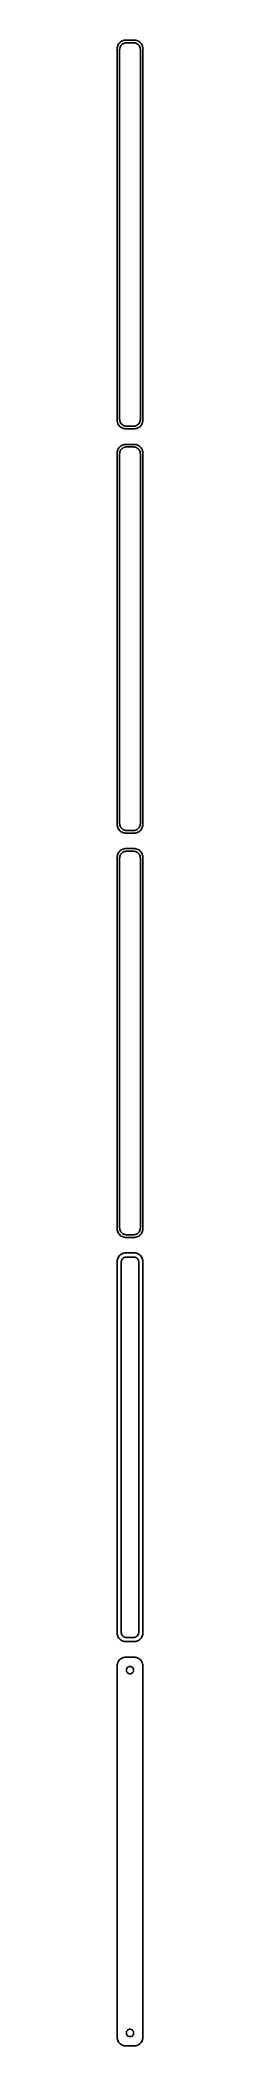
# Model space of a CAD drawing. Header units: metres. Extents: x -8 to 8, y 1058 to 2218.
import ezdxf

# ---------------------------------------------------------------- set-up
doc = ezdxf.new("R2010")
doc.units = ezdxf.units.M

msp = doc.modelspace()

# ---------------------------------------------------------------- linework, layer by layer
for p, q in [((-5.17912, 2217.72), (-5.68712, 2217.35)), ((-4.62889, 2218.02), (-5.17912, 2217.72)), ((-4.04507, 2218.26), (-4.62889, 2218.02)), ((-3.4369, 2218.41), (-4.04507, 2218.26)), ((-2.81395, 2218.49), (-3.4369, 2218.41)), ((2.81395, 2218.49), (-2.81395, 2218.49)), ((3.4369, 2218.41), (2.81395, 2218.49)), ((4.04507, 2218.26), (3.4369, 2218.41)), ((4.62889, 2218.02), (4.04507, 2218.26)), ((5.17912, 2217.72), (4.62889, 2218.02)), ((5.68712, 2217.35), (5.17912, 2217.72)), ((-7.46057, 2214.13), (-7.5, 2213.5)), ((-7.5, 2213.5), (-7.5, 1998.5)), ((-7.34291, 2214.74), (-7.46057, 2214.13)), ((-7.14888, 2215.34), (-7.34291, 2214.74)), ((-6.88153, 2215.91), (-7.14888, 2215.34)), ((-6.54507, 2216.44), (-6.88153, 2215.91)), ((-6.14484, 2216.92), (-6.54507, 2216.44)), ((-5.68712, 2217.35), (-6.14484, 2216.92)), ((-6, 2213), (-5.96844, 2213.5)), ((-6, 1999), (-6, 2213)), ((-5.96844, 2213.5), (-5.87433, 2213.99)), ((-5.87433, 2213.99), (-5.7191, 2214.47)), ((-5.7191, 2214.47), (-5.50522, 2214.93)), ((-5.50522, 2214.93), (-5.23605, 2215.35)), ((-5.23605, 2215.35), (-4.91586, 2215.74)), ((-4.91586, 2215.74), (-4.54968, 2216.08)), ((-4.54968, 2216.08), (-4.1433, 2216.38)), ((-4.1433, 2216.38), (-3.70311, 2216.62)), ((-3.70311, 2216.62), (-3.23605, 2216.8)), ((-3.23605, 2216.8), (-2.74951, 2216.93)), ((-2.74951, 2216.93), (-2.25116, 2216.99)), ((-2.25116, 2216.99), (2.25116, 2216.99)), ((2.25116, 2216.99), (2.74951, 2216.93)), ((2.74951, 2216.93), (3.23605, 2216.8)), ((3.23605, 2216.8), (3.70311, 2216.62)), ((3.70311, 2216.62), (4.1433, 2216.38)), ((4.1433, 2216.38), (4.54968, 2216.08)), ((4.54968, 2216.08), (4.91586, 2215.74)), ((4.91586, 2215.74), (5.23605, 2215.35)), ((5.23605, 2215.35), (5.50522, 2214.93)), ((5.50522, 2214.93), (5.7191, 2214.47)), ((6.14484, 2216.92), (5.68712, 2217.35)), ((5.7191, 2214.47), (5.87433, 2213.99)), ((5.87433, 2213.99), (5.96844, 2213.5)), ((5.96844, 2213.5), (6, 2213)), ((6, 2213), (6, 1999)), ((6.54507, 2216.44), (6.14484, 2216.92)), ((6.88153, 2215.91), (6.54507, 2216.44)), ((7.14888, 2215.34), (6.88153, 2215.91)), ((7.34291, 2214.74), (7.14888, 2215.34)), ((7.46057, 2214.13), (7.34291, 2214.74)), ((7.5, 2213.5), (7.46057, 2214.13)), ((7.5, 1998.5), (7.5, 2213.5)), ((-7.5, 1998.5), (-7.46057, 1997.87)), ((-7.46057, 1997.87), (-7.34291, 1997.26)), ((-7.34291, 1997.26), (-7.14888, 1996.66)), ((-5.96844, 1998.5), (-6, 1999)), ((-5.87433, 1998.01), (-5.96844, 1998.5)), ((-5.7191, 1997.53), (-5.87433, 1998.01)), ((-5.50522, 1997.07), (-5.7191, 1997.53)), ((-5.23605, 1996.65), (-5.50522, 1997.07)), ((5.50522, 1997.07), (5.23605, 1996.65)), ((5.7191, 1997.53), (5.50522, 1997.07)), ((5.87433, 1998.01), (5.7191, 1997.53)), ((5.96844, 1998.5), (5.87433, 1998.01)), ((6, 1999), (5.96844, 1998.5)), ((7.14888, 1996.66), (7.34291, 1997.26)), ((7.34291, 1997.26), (7.46057, 1997.87)), ((7.46057, 1997.87), (7.5, 1998.5)), ((-7.14888, 1996.66), (-6.88153, 1996.09)), ((-6.88153, 1996.09), (-6.54507, 1995.56)), ((-6.54507, 1995.56), (-6.14484, 1995.08)), ((-6.14484, 1995.08), (-5.68712, 1994.65)), ((-5.68712, 1994.65), (-5.17912, 1994.28)), ((-4.91586, 1996.26), (-5.23605, 1996.65)), ((-5.17912, 1994.28), (-4.62889, 1993.98)), ((-4.54968, 1995.92), (-4.91586, 1996.26)), ((-4.62889, 1993.98), (-4.04507, 1993.74)), ((-4.1433, 1995.62), (-4.54968, 1995.92)), ((-3.70311, 1995.38), (-4.1433, 1995.62)), ((-4.04507, 1993.74), (-3.4369, 1993.59)), ((-3.23605, 1995.2), (-3.70311, 1995.38)), ((-3.4369, 1993.59), (-2.81395, 1993.51)), ((-2.74951, 1995.07), (-3.23605, 1995.2)), ((-2.81395, 1993.51), (2.81395, 1993.51)), ((-2.25116, 1995.01), (-2.74951, 1995.07)), ((2.25116, 1995.01), (-2.25116, 1995.01)), ((2.74951, 1995.07), (2.25116, 1995.01)), ((3.23605, 1995.2), (2.74951, 1995.07)), ((2.81395, 1993.51), (3.4369, 1993.59)), ((3.70311, 1995.38), (3.23605, 1995.2)), ((3.4369, 1993.59), (4.04507, 1993.74)), ((4.1433, 1995.62), (3.70311, 1995.38)), ((4.04507, 1993.74), (4.62889, 1993.98)), ((4.54968, 1995.92), (4.1433, 1995.62)), ((4.91586, 1996.26), (4.54968, 1995.92)), ((4.62889, 1993.98), (5.17912, 1994.28)), ((5.23605, 1996.65), (4.91586, 1996.26)), ((5.17912, 1994.28), (5.68712, 1994.65)), ((5.68712, 1994.65), (6.14484, 1995.08)), ((6.14484, 1995.08), (6.54507, 1995.56)), ((6.54507, 1995.56), (6.88153, 1996.09)), ((6.88153, 1996.09), (7.14888, 1996.66)), ((-7.46057, 1980.13), (-7.5, 1979.5)), ((-7.5, 1979.5), (-7.5, 1764.5)), ((-7.34291, 1980.74), (-7.46057, 1980.13)), ((-7.14888, 1981.34), (-7.34291, 1980.74)), ((-6.88153, 1981.91), (-7.14888, 1981.34)), ((-6.54507, 1982.44), (-6.88153, 1981.91)), ((-6.14484, 1982.92), (-6.54507, 1982.44)), ((-5.68712, 1983.35), (-6.14484, 1982.92)), ((-6, 1979), (-5.96844, 1979.5)), ((-6, 1765), (-6, 1979)), ((-5.96844, 1979.5), (-5.87433, 1979.99)), ((-5.87433, 1979.99), (-5.7191, 1980.47)), ((-5.7191, 1980.47), (-5.50522, 1980.93)), ((-5.17912, 1983.72), (-5.68712, 1983.35)), ((-5.50522, 1980.93), (-5.23605, 1981.35)), ((-5.23605, 1981.35), (-4.91586, 1981.74)), ((-4.62889, 1984.02), (-5.17912, 1983.72)), ((-4.91586, 1981.74), (-4.54968, 1982.08)), ((-4.04507, 1984.26), (-4.62889, 1984.02)), ((-4.54968, 1982.08), (-4.1433, 1982.38)), ((-4.1433, 1982.38), (-3.70311, 1982.62)), ((-3.4369, 1984.41), (-4.04507, 1984.26)), ((-3.70311, 1982.62), (-3.23605, 1982.8)), ((-2.81395, 1984.49), (-3.4369, 1984.41)), ((-3.23605, 1982.8), (-2.74951, 1982.93)), ((2.81395, 1984.49), (-2.81395, 1984.49)), ((-2.74951, 1982.93), (-2.25116, 1982.99)), ((-2.25116, 1982.99), (2.25116, 1982.99)), ((2.25116, 1982.99), (2.74951, 1982.93)), ((2.74951, 1982.93), (3.23605, 1982.8)), ((3.4369, 1984.41), (2.81395, 1984.49)), ((3.23605, 1982.8), (3.70311, 1982.62)), ((4.04507, 1984.26), (3.4369, 1984.41)), ((3.70311, 1982.62), (4.1433, 1982.38)), ((4.62889, 1984.02), (4.04507, 1984.26)), ((4.1433, 1982.38), (4.54968, 1982.08)), ((4.54968, 1982.08), (4.91586, 1981.74)), ((5.17912, 1983.72), (4.62889, 1984.02)), ((4.91586, 1981.74), (5.23605, 1981.35)), ((5.68712, 1983.35), (5.17912, 1983.72)), ((5.23605, 1981.35), (5.50522, 1980.93)), ((5.50522, 1980.93), (5.7191, 1980.47)), ((6.14484, 1982.92), (5.68712, 1983.35)), ((5.7191, 1980.47), (5.87433, 1979.99)), ((5.87433, 1979.99), (5.96844, 1979.5)), ((5.96844, 1979.5), (6, 1979)), ((6, 1979), (6, 1765)), ((6.54507, 1982.44), (6.14484, 1982.92)), ((6.88153, 1981.91), (6.54507, 1982.44)), ((7.14888, 1981.34), (6.88153, 1981.91)), ((7.34291, 1980.74), (7.14888, 1981.34)), ((7.46057, 1980.13), (7.34291, 1980.74)), ((7.5, 1979.5), (7.46057, 1980.13)), ((7.5, 1764.5), (7.5, 1979.5)), ((-5.96844, 1764.5), (-6, 1765)), ((6, 1765), (5.96844, 1764.5)), ((-7.5, 1764.5), (-7.46057, 1763.87)), ((-7.46057, 1763.87), (-7.34291, 1763.26)), ((-7.34291, 1763.26), (-7.14888, 1762.66)), ((-7.14888, 1762.66), (-6.88153, 1762.09)), ((-6.88153, 1762.09), (-6.54507, 1761.56)), ((-6.54507, 1761.56), (-6.14484, 1761.08)), ((-6.14484, 1761.08), (-5.68712, 1760.65)), ((-5.87433, 1764.01), (-5.96844, 1764.5)), ((-5.7191, 1763.53), (-5.87433, 1764.01)), ((-5.50522, 1763.07), (-5.7191, 1763.53)), ((-5.68712, 1760.65), (-5.17912, 1760.28)), ((-5.23605, 1762.65), (-5.50522, 1763.07)), ((-4.91586, 1762.26), (-5.23605, 1762.65)), ((-5.17912, 1760.28), (-4.62889, 1759.98)), ((-4.54968, 1761.92), (-4.91586, 1762.26)), ((-4.62889, 1759.98), (-4.04507, 1759.74)), ((-4.1433, 1761.62), (-4.54968, 1761.92)), ((-3.70311, 1761.38), (-4.1433, 1761.62)), ((-4.04507, 1759.74), (-3.4369, 1759.59)), ((-3.23605, 1761.2), (-3.70311, 1761.38)), ((-3.4369, 1759.59), (-2.81395, 1759.51)), ((-2.74951, 1761.07), (-3.23605, 1761.2)), ((-2.81395, 1759.51), (2.81395, 1759.51)), ((-2.25116, 1761.01), (-2.74951, 1761.07)), ((2.25116, 1761.01), (-2.25116, 1761.01)), ((2.74951, 1761.07), (2.25116, 1761.01)), ((3.23605, 1761.2), (2.74951, 1761.07)), ((2.81395, 1759.51), (3.4369, 1759.59)), ((3.70311, 1761.38), (3.23605, 1761.2)), ((3.4369, 1759.59), (4.04507, 1759.74)), ((4.1433, 1761.62), (3.70311, 1761.38)), ((4.04507, 1759.74), (4.62889, 1759.98)), ((4.54968, 1761.92), (4.1433, 1761.62)), ((4.91586, 1762.26), (4.54968, 1761.92)), ((4.62889, 1759.98), (5.17912, 1760.28)), ((5.23605, 1762.65), (4.91586, 1762.26)), ((5.17912, 1760.28), (5.68712, 1760.65)), ((5.50522, 1763.07), (5.23605, 1762.65)), ((5.7191, 1763.53), (5.50522, 1763.07)), ((5.68712, 1760.65), (6.14484, 1761.08)), ((5.87433, 1764.01), (5.7191, 1763.53)), ((5.96844, 1764.5), (5.87433, 1764.01)), ((6.14484, 1761.08), (6.54507, 1761.56)), ((6.54507, 1761.56), (6.88153, 1762.09)), ((6.88153, 1762.09), (7.14888, 1762.66)), ((7.14888, 1762.66), (7.34291, 1763.26)), ((7.34291, 1763.26), (7.46057, 1763.87)), ((7.46057, 1763.87), (7.5, 1764.5)), ((-7.46057, 1746.13), (-7.5, 1745.5)), ((-7.5, 1745.5), (-7.5, 1530.5)), ((-7.34291, 1746.74), (-7.46057, 1746.13)), ((-7.14888, 1747.34), (-7.34291, 1746.74)), ((-6.88153, 1747.91), (-7.14888, 1747.34)), ((-6.54507, 1748.44), (-6.88153, 1747.91)), ((-6.14484, 1748.92), (-6.54507, 1748.44)), ((-5.68712, 1749.35), (-6.14484, 1748.92)), ((-6, 1745), (-5.96844, 1745.5)), ((-6, 1531), (-6, 1745)), ((-5.96844, 1745.5), (-5.87433, 1745.99)), ((-5.87433, 1745.99), (-5.7191, 1746.47)), ((-5.7191, 1746.47), (-5.50522, 1746.93)), ((-5.17912, 1749.72), (-5.68712, 1749.35)), ((-5.50522, 1746.93), (-5.23605, 1747.35)), ((-5.23605, 1747.35), (-4.91586, 1747.74)), ((-4.62889, 1750.02), (-5.17912, 1749.72)), ((-4.91586, 1747.74), (-4.54968, 1748.08)), ((-4.04507, 1750.26), (-4.62889, 1750.02)), ((-4.54968, 1748.08), (-4.1433, 1748.38)), ((-4.1433, 1748.38), (-3.70311, 1748.62)), ((-3.4369, 1750.41), (-4.04507, 1750.26)), ((-3.70311, 1748.62), (-3.23605, 1748.8)), ((-2.81395, 1750.49), (-3.4369, 1750.41)), ((-3.23605, 1748.8), (-2.74951, 1748.93)), ((2.81395, 1750.49), (-2.81395, 1750.49)), ((-2.74951, 1748.93), (-2.25116, 1748.99)), ((-2.25116, 1748.99), (2.25116, 1748.99)), ((2.25116, 1748.99), (2.74951, 1748.93)), ((2.74951, 1748.93), (3.23605, 1748.8)), ((3.4369, 1750.41), (2.81395, 1750.49)), ((3.23605, 1748.8), (3.70311, 1748.62)), ((4.04507, 1750.26), (3.4369, 1750.41)), ((3.70311, 1748.62), (4.1433, 1748.38)), ((4.62889, 1750.02), (4.04507, 1750.26)), ((4.1433, 1748.38), (4.54968, 1748.08)), ((4.54968, 1748.08), (4.91586, 1747.74)), ((5.17912, 1749.72), (4.62889, 1750.02)), ((4.91586, 1747.74), (5.23605, 1747.35)), ((5.68712, 1749.35), (5.17912, 1749.72)), ((5.23605, 1747.35), (5.50522, 1746.93)), ((5.50522, 1746.93), (5.7191, 1746.47)), ((6.14484, 1748.92), (5.68712, 1749.35)), ((5.7191, 1746.47), (5.87433, 1745.99)), ((5.87433, 1745.99), (5.96844, 1745.5)), ((5.96844, 1745.5), (6, 1745)), ((6, 1745), (6, 1531)), ((6.54507, 1748.44), (6.14484, 1748.92)), ((6.88153, 1747.91), (6.54507, 1748.44)), ((7.14888, 1747.34), (6.88153, 1747.91)), ((7.34291, 1746.74), (7.14888, 1747.34)), ((7.46057, 1746.13), (7.34291, 1746.74)), ((7.5, 1745.5), (7.46057, 1746.13)), ((7.5, 1530.5), (7.5, 1745.5)), ((-7.5, 1530.5), (-7.46057, 1529.87)), ((-7.46057, 1529.87), (-7.34291, 1529.26)), ((-7.34291, 1529.26), (-7.14888, 1528.66)), ((-7.14888, 1528.66), (-6.88153, 1528.09)), ((-6.88153, 1528.09), (-6.54507, 1527.56)), ((-6.54507, 1527.56), (-6.14484, 1527.08)), ((-6.14484, 1527.08), (-5.68712, 1526.65)), ((-5.96844, 1530.5), (-6, 1531)), ((-5.87433, 1530.01), (-5.96844, 1530.5)), ((-5.7191, 1529.53), (-5.87433, 1530.01)), ((-5.50522, 1529.07), (-5.7191, 1529.53)), ((-5.68712, 1526.65), (-5.17912, 1526.28)), ((-5.23605, 1528.65), (-5.50522, 1529.07)), ((-4.91586, 1528.26), (-5.23605, 1528.65)), ((-5.17912, 1526.28), (-4.62889, 1525.98)), ((-4.54968, 1527.92), (-4.91586, 1528.26)), ((-4.62889, 1525.98), (-4.04507, 1525.74)), ((-4.1433, 1527.62), (-4.54968, 1527.92)), ((-3.70311, 1527.38), (-4.1433, 1527.62)), ((-4.04507, 1525.74), (-3.4369, 1525.59)), ((-3.23605, 1527.2), (-3.70311, 1527.38)), ((-3.4369, 1525.59), (-2.81395, 1525.51)), ((-2.74951, 1527.07), (-3.23605, 1527.2)), ((-2.81395, 1525.51), (2.81395, 1525.51)), ((-2.25116, 1527.01), (-2.74951, 1527.07)), ((2.25116, 1527.01), (-2.25116, 1527.01)), ((2.74951, 1527.07), (2.25116, 1527.01)), ((3.23605, 1527.2), (2.74951, 1527.07)), ((2.81395, 1525.51), (3.4369, 1525.59)), ((3.70311, 1527.38), (3.23605, 1527.2)), ((3.4369, 1525.59), (4.04507, 1525.74)), ((4.1433, 1527.62), (3.70311, 1527.38)), ((4.04507, 1525.74), (4.62889, 1525.98)), ((4.54968, 1527.92), (4.1433, 1527.62)), ((4.91586, 1528.26), (4.54968, 1527.92)), ((4.62889, 1525.98), (5.17912, 1526.28)), ((5.23605, 1528.65), (4.91586, 1528.26)), ((5.17912, 1526.28), (5.68712, 1526.65)), ((5.50522, 1529.07), (5.23605, 1528.65)), ((5.7191, 1529.53), (5.50522, 1529.07)), ((5.68712, 1526.65), (6.14484, 1527.08)), ((5.87433, 1530.01), (5.7191, 1529.53)), ((5.96844, 1530.5), (5.87433, 1530.01)), ((6, 1531), (5.96844, 1530.5)), ((6.14484, 1527.08), (6.54507, 1527.56)), ((6.54507, 1527.56), (6.88153, 1528.09)), ((6.88153, 1528.09), (7.14888, 1528.66)), ((7.14888, 1528.66), (7.34291, 1529.26)), ((7.34291, 1529.26), (7.46057, 1529.87)), ((7.46057, 1529.87), (7.5, 1530.5)), ((-7.46057, 1512.13), (-7.5, 1511.5)), ((-7.5, 1511.5), (-7.5, 1296.5)), ((-7.34291, 1512.74), (-7.46057, 1512.13)), ((-7.14888, 1513.34), (-7.34291, 1512.74)), ((-6.88153, 1513.91), (-7.14888, 1513.34)), ((-6.54507, 1514.44), (-6.88153, 1513.91)), ((-6.14484, 1514.92), (-6.54507, 1514.44)), ((-5.68712, 1515.35), (-6.14484, 1514.92)), ((-5.17912, 1515.72), (-5.68712, 1515.35)), ((-4.62889, 1516.02), (-5.17912, 1515.72)), ((-5.11292, 1511), (-5.08836, 1511.39)), ((-5.11292, 1297), (-5.11292, 1511)), ((-5.08836, 1511.39), (-5.01512, 1511.77)), ((-5.01512, 1511.77), (-4.89432, 1512.15)), ((-4.89432, 1512.15), (-4.72786, 1512.5)), ((-4.72786, 1512.5), (-4.5184, 1512.83)), ((-4.04507, 1516.26), (-4.62889, 1516.02)), ((-4.5184, 1512.83), (-4.26921, 1513.13)), ((-4.26921, 1513.13), (-3.98424, 1513.4)), ((-3.4369, 1516.41), (-4.04507, 1516.26)), ((-3.98424, 1513.4), (-3.66798, 1513.63)), ((-3.66798, 1513.63), (-3.32541, 1513.82)), ((-2.81395, 1516.49), (-3.4369, 1516.41)), ((-3.32541, 1513.82), (-2.96194, 1513.96)), ((-2.96194, 1513.96), (-2.5833, 1514.06)), ((2.81395, 1516.49), (-2.81395, 1516.49)), ((-2.5833, 1514.06), (-2.19545, 1514.11)), ((-2.19545, 1514.11), (2.19545, 1514.11)), ((2.19545, 1514.11), (2.5833, 1514.06)), ((2.5833, 1514.06), (2.96194, 1513.96)), ((3.4369, 1516.41), (2.81395, 1516.49)), ((2.96194, 1513.96), (3.32541, 1513.82)), ((3.32541, 1513.82), (3.66798, 1513.63)), ((4.04507, 1516.26), (3.4369, 1516.41)), ((3.66798, 1513.63), (3.98424, 1513.4)), ((3.98424, 1513.4), (4.26921, 1513.13)), ((4.62889, 1516.02), (4.04507, 1516.26)), ((4.26921, 1513.13), (4.5184, 1512.83)), ((4.5184, 1512.83), (4.72786, 1512.5)), ((5.17912, 1515.72), (4.62889, 1516.02)), ((4.72786, 1512.5), (4.89432, 1512.15)), ((4.89432, 1512.15), (5.01512, 1511.77)), ((5.01512, 1511.77), (5.08836, 1511.39)), ((5.08836, 1511.39), (5.11292, 1511)), ((5.11292, 1511), (5.11292, 1297)), ((5.68712, 1515.35), (5.17912, 1515.72)), ((6.14484, 1514.92), (5.68712, 1515.35)), ((6.54507, 1514.44), (6.14484, 1514.92)), ((6.88153, 1513.91), (6.54507, 1514.44)), ((7.14888, 1513.34), (6.88153, 1513.91)), ((7.34291, 1512.74), (7.14888, 1513.34)), ((7.46057, 1512.13), (7.34291, 1512.74)), ((7.5, 1511.5), (7.46057, 1512.13)), ((7.5, 1296.5), (7.5, 1511.5)), ((-7.5, 1296.5), (-7.46057, 1295.87)), ((-7.46057, 1295.87), (-7.34291, 1295.26)), ((-7.34291, 1295.26), (-7.14888, 1294.66)), ((-7.14888, 1294.66), (-6.88153, 1294.09)), ((-6.88153, 1294.09), (-6.54507, 1293.56)), ((-6.54507, 1293.56), (-6.14484, 1293.08)), ((-6.14484, 1293.08), (-5.68712, 1292.65)), ((-5.68712, 1292.65), (-5.17912, 1292.28)), ((-5.17912, 1292.28), (-4.62889, 1291.98)), ((-5.08836, 1296.61), (-5.11292, 1297)), ((-5.01512, 1296.23), (-5.08836, 1296.61)), ((-4.89432, 1295.85), (-5.01512, 1296.23)), ((-4.72786, 1295.5), (-4.89432, 1295.85)), ((-4.5184, 1295.17), (-4.72786, 1295.5)), ((-4.62889, 1291.98), (-4.04507, 1291.74)), ((-4.26921, 1294.87), (-4.5184, 1295.17)), ((-3.98424, 1294.6), (-4.26921, 1294.87)), ((-4.04507, 1291.74), (-3.4369, 1291.59)), ((-3.66798, 1294.37), (-3.98424, 1294.6)), ((-3.32541, 1294.18), (-3.66798, 1294.37)), ((-3.4369, 1291.59), (-2.81395, 1291.51)), ((-2.96194, 1294.04), (-3.32541, 1294.18)), ((-2.5833, 1293.94), (-2.96194, 1294.04)), ((-2.81395, 1291.51), (2.81395, 1291.51)), ((-2.19545, 1293.89), (-2.5833, 1293.94)), ((2.19545, 1293.89), (-2.19545, 1293.89)), ((2.5833, 1293.94), (2.19545, 1293.89)), ((2.96194, 1294.04), (2.5833, 1293.94)), ((2.81395, 1291.51), (3.4369, 1291.59)), ((3.32541, 1294.18), (2.96194, 1294.04)), ((3.66798, 1294.37), (3.32541, 1294.18)), ((3.4369, 1291.59), (4.04507, 1291.74)), ((3.98424, 1294.6), (3.66798, 1294.37)), ((4.26921, 1294.87), (3.98424, 1294.6)), ((4.04507, 1291.74), (4.62889, 1291.98)), ((4.5184, 1295.17), (4.26921, 1294.87)), ((4.72786, 1295.5), (4.5184, 1295.17)), ((4.62889, 1291.98), (5.17912, 1292.28)), ((4.89432, 1295.85), (4.72786, 1295.5)), ((5.01512, 1296.23), (4.89432, 1295.85)), ((5.08836, 1296.61), (5.01512, 1296.23)), ((5.11292, 1297), (5.08836, 1296.61)), ((5.17912, 1292.28), (5.68712, 1292.65)), ((5.68712, 1292.65), (6.14484, 1293.08)), ((6.14484, 1293.08), (6.54507, 1293.56)), ((6.54507, 1293.56), (6.88153, 1294.09)), ((6.88153, 1294.09), (7.14888, 1294.66)), ((7.14888, 1294.66), (7.34291, 1295.26)), ((7.34291, 1295.26), (7.46057, 1295.87)), ((7.46057, 1295.87), (7.5, 1296.5)), ((-7.46057, 1278.13), (-7.5, 1277.5)), ((-7.5, 1277.5), (-7.5, 1062.5)), ((-7.34291, 1278.74), (-7.46057, 1278.13)), ((-7.14888, 1279.34), (-7.34291, 1278.74)), ((-6.88153, 1279.91), (-7.14888, 1279.34)), ((-6.54507, 1280.44), (-6.88153, 1279.91)), ((-6.14484, 1280.92), (-6.54507, 1280.44)), ((-5.68712, 1281.35), (-6.14484, 1280.92)), ((-5.17912, 1281.72), (-5.68712, 1281.35)), ((-4.62889, 1282.02), (-5.17912, 1281.72)), ((-4.04507, 1282.26), (-4.62889, 1282.02)), ((-3.4369, 1282.41), (-4.04507, 1282.26)), ((-2.81395, 1282.49), (-3.4369, 1282.41)), ((2.81395, 1282.49), (-2.81395, 1282.49)), ((-0.659836, 1277.03), (-0.400101, 1277.1)), ((-0.400101, 1277.1), (-0.134064, 1277.13)), ((-0.134064, 1277.13), (0.134064, 1277.13)), ((0.134064, 1277.13), (0.400101, 1277.1)), ((0.400101, 1277.1), (0.659836, 1277.03)), ((3.4369, 1282.41), (2.81395, 1282.49)), ((4.04507, 1282.26), (3.4369, 1282.41)), ((4.62889, 1282.02), (4.04507, 1282.26)), ((5.17912, 1281.72), (4.62889, 1282.02)), ((5.68712, 1281.35), (5.17912, 1281.72)), ((6.14484, 1280.92), (5.68712, 1281.35)), ((6.54507, 1280.44), (6.14484, 1280.92)), ((6.88153, 1279.91), (6.54507, 1280.44)), ((7.14888, 1279.34), (6.88153, 1279.91)), ((7.34291, 1278.74), (7.14888, 1279.34)), ((7.46057, 1278.13), (7.34291, 1278.74)), ((7.5, 1277.5), (7.46057, 1278.13)), ((7.5, 1062.5), (7.5, 1277.5)), ((-2.13528, 1275), (-2.11845, 1275.27)), ((-2.11845, 1274.73), (-2.13528, 1275)), ((-2.11845, 1275.27), (-2.06821, 1275.53)), ((-2.06821, 1274.47), (-2.11845, 1274.73)), ((-2.06821, 1275.53), (-1.98534, 1275.79)), ((-1.98534, 1274.21), (-2.06821, 1274.47)), ((-1.98534, 1275.79), (-1.87117, 1276.03)), ((-1.87117, 1273.97), (-1.98534, 1274.21)), ((-1.87117, 1276.03), (-1.72748, 1276.26)), ((-1.72748, 1273.74), (-1.87117, 1273.97)), ((-1.72748, 1276.26), (-1.55655, 1276.46)), ((-1.55655, 1273.54), (-1.72748, 1273.74)), ((-1.55655, 1276.46), (-1.36108, 1276.65)), ((-1.36108, 1273.35), (-1.55655, 1273.54)), ((-1.36108, 1276.65), (-1.14413, 1276.8)), ((-1.14413, 1273.2), (-1.36108, 1273.35)), ((-1.14413, 1276.8), (-0.909149, 1276.93)), ((-0.909149, 1273.07), (-1.14413, 1273.2)), ((-0.909149, 1276.93), (-0.659836, 1277.03)), ((-0.659836, 1272.97), (-0.909149, 1273.07)), ((-0.400101, 1272.9), (-0.659836, 1272.97)), ((-0.134064, 1272.87), (-0.400101, 1272.9)), ((0.134064, 1272.87), (-0.134064, 1272.87)), ((0.400101, 1272.9), (0.134064, 1272.87)), ((0.659836, 1272.97), (0.400101, 1272.9)), ((0.659836, 1277.03), (0.909149, 1276.93)), ((0.909149, 1273.07), (0.659836, 1272.97)), ((0.909149, 1276.93), (1.14413, 1276.8)), ((1.14413, 1273.2), (0.909149, 1273.07)), ((1.14413, 1276.8), (1.36108, 1276.65)), ((1.36108, 1273.35), (1.14413, 1273.2)), ((1.36108, 1276.65), (1.55655, 1276.46)), ((1.55655, 1273.54), (1.36108, 1273.35)), ((1.55655, 1276.46), (1.72748, 1276.26)), ((1.72748, 1273.74), (1.55655, 1273.54)), ((1.72748, 1276.26), (1.87117, 1276.03)), ((1.87117, 1273.97), (1.72748, 1273.74)), ((1.87117, 1276.03), (1.98534, 1275.79)), ((1.98534, 1274.21), (1.87117, 1273.97)), ((1.98534, 1275.79), (2.06821, 1275.53)), ((2.06821, 1274.47), (1.98534, 1274.21)), ((2.06821, 1275.53), (2.11845, 1275.27)), ((2.11845, 1274.73), (2.06821, 1274.47)), ((2.11845, 1275.27), (2.13528, 1275)), ((2.13528, 1275), (2.11845, 1274.73)), ((-7.5, 1062.5), (-7.46057, 1061.87)), ((-7.46057, 1061.87), (-7.34291, 1061.26)), ((-7.34291, 1061.26), (-7.14888, 1060.66)), ((-7.14888, 1060.66), (-6.88153, 1060.09)), ((-6.88153, 1060.09), (-6.54507, 1059.56)), ((-6.54507, 1059.56), (-6.14484, 1059.08)), ((-6.14484, 1059.08), (-5.68712, 1058.65)), ((-5.68712, 1058.65), (-5.17912, 1058.28)), ((-5.17912, 1058.28), (-4.62889, 1057.98)), ((-4.62889, 1057.98), (-4.04507, 1057.74)), ((-4.04507, 1057.74), (-3.4369, 1057.59)), ((-3.4369, 1057.59), (-2.81395, 1057.51)), ((-2.81395, 1057.51), (2.81395, 1057.51)), ((-2.13528, 1065), (-2.11845, 1065.27)), ((-2.11845, 1064.73), (-2.13528, 1065)), ((-2.11845, 1065.27), (-2.06821, 1065.53)), ((-2.06821, 1064.47), (-2.11845, 1064.73)), ((-2.06821, 1065.53), (-1.98534, 1065.79)), ((-1.98534, 1064.21), (-2.06821, 1064.47)), ((-1.98534, 1065.79), (-1.87117, 1066.03)), ((-1.87117, 1063.97), (-1.98534, 1064.21)), ((-1.87117, 1066.03), (-1.72748, 1066.26)), ((-1.72748, 1063.74), (-1.87117, 1063.97)), ((-1.72748, 1066.26), (-1.55655, 1066.46)), ((-1.55655, 1063.54), (-1.72748, 1063.74)), ((-1.55655, 1066.46), (-1.36108, 1066.65)), ((-1.36108, 1063.35), (-1.55655, 1063.54)), ((-1.36108, 1066.65), (-1.14413, 1066.8)), ((-1.14413, 1063.2), (-1.36108, 1063.35)), ((-1.14413, 1066.8), (-0.909149, 1066.93)), ((-0.909149, 1063.07), (-1.14413, 1063.2)), ((-0.909149, 1066.93), (-0.659836, 1067.03)), ((-0.659836, 1062.97), (-0.909149, 1063.07)), ((-0.659836, 1067.03), (-0.400101, 1067.1)), ((-0.400101, 1062.9), (-0.659836, 1062.97)), ((-0.400101, 1067.1), (-0.134064, 1067.13)), ((-0.134064, 1062.87), (-0.400101, 1062.9)), ((-0.134064, 1067.13), (0.134064, 1067.13)), ((0.134064, 1062.87), (-0.134064, 1062.87)), ((0.134064, 1067.13), (0.400101, 1067.1)), ((0.400101, 1062.9), (0.134064, 1062.87)), ((0.400101, 1067.1), (0.659836, 1067.03)), ((0.659836, 1062.97), (0.400101, 1062.9)), ((0.659836, 1067.03), (0.909149, 1066.93)), ((0.909149, 1063.07), (0.659836, 1062.97)), ((0.909149, 1066.93), (1.14413, 1066.8)), ((1.14413, 1063.2), (0.909149, 1063.07)), ((1.14413, 1066.8), (1.36108, 1066.65)), ((1.36108, 1063.35), (1.14413, 1063.2)), ((1.36108, 1066.65), (1.55655, 1066.46)), ((1.55655, 1063.54), (1.36108, 1063.35)), ((1.55655, 1066.46), (1.72748, 1066.26)), ((1.72748, 1063.74), (1.55655, 1063.54)), ((1.72748, 1066.26), (1.87117, 1066.03)), ((1.87117, 1063.97), (1.72748, 1063.74)), ((1.87117, 1066.03), (1.98534, 1065.79)), ((1.98534, 1064.21), (1.87117, 1063.97)), ((1.98534, 1065.79), (2.06821, 1065.53)), ((2.06821, 1064.47), (1.98534, 1064.21)), ((2.06821, 1065.53), (2.11845, 1065.27)), ((2.11845, 1064.73), (2.06821, 1064.47)), ((2.11845, 1065.27), (2.13528, 1065)), ((2.13528, 1065), (2.11845, 1064.73)), ((2.81395, 1057.51), (3.4369, 1057.59)), ((3.4369, 1057.59), (4.04507, 1057.74)), ((4.04507, 1057.74), (4.62889, 1057.98)), ((4.62889, 1057.98), (5.17912, 1058.28)), ((5.17912, 1058.28), (5.68712, 1058.65)), ((5.68712, 1058.65), (6.14484, 1059.08)), ((6.14484, 1059.08), (6.54507, 1059.56)), ((6.54507, 1059.56), (6.88153, 1060.09)), ((6.88153, 1060.09), (7.14888, 1060.66)), ((7.14888, 1060.66), (7.34291, 1061.26)), ((7.34291, 1061.26), (7.46057, 1061.87)), ((7.46057, 1061.87), (7.5, 1062.5))]:
    msp.add_line(p, q)

doc.saveas('drawing.dxf')
